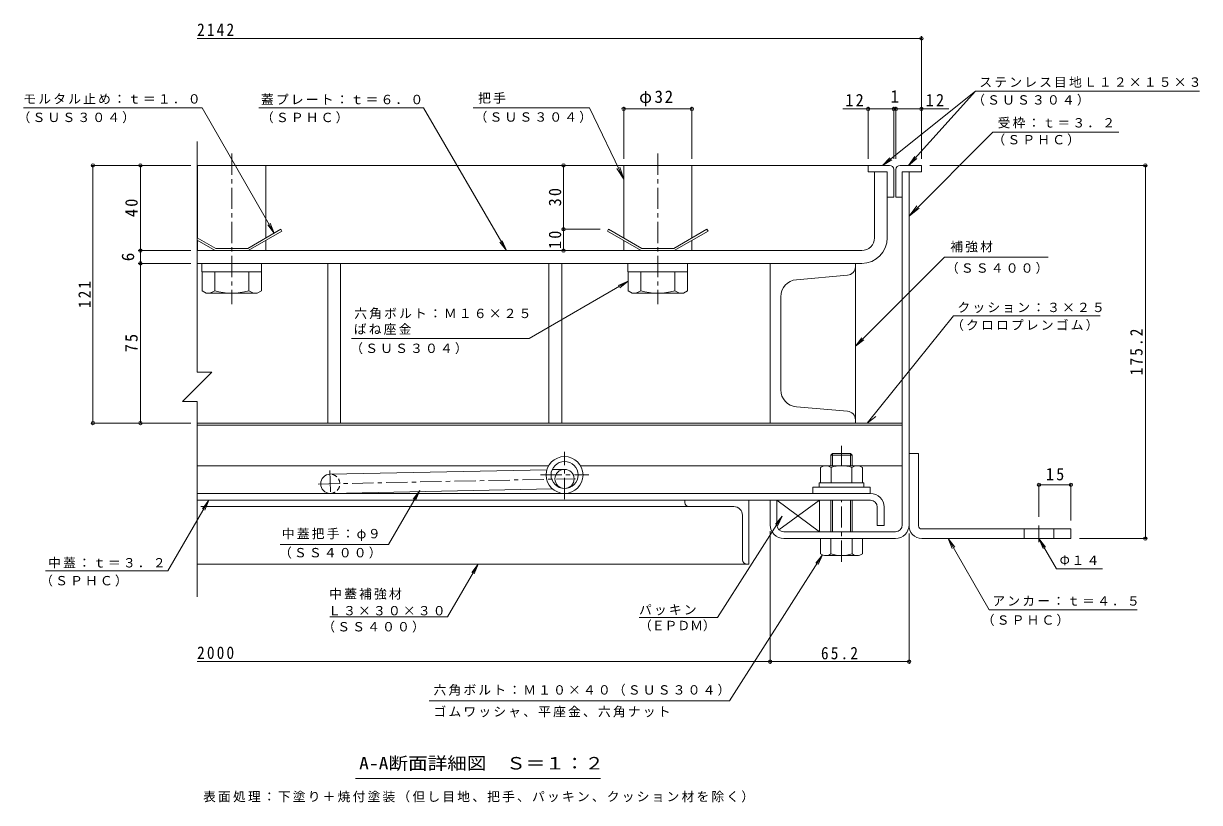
# Model space of a CAD drawing. Units: millimetres on the paper, enlarged 10 times, with parts at other scales. Extents: x -2685 to 2799, y -1962 to 1857.
# Drawn here: x 39 to 2799, y 29 to 1857 of the extents above; entities that cross this region are included whole.
import ezdxf
from ezdxf.enums import TextEntityAlignment as Align

# ---------------------------------------------------------------- set-up
doc = ezdxf.new("R2010")
doc.units = ezdxf.units.MM
doc.header["$LTSCALE"] = 10
doc.header["$PDMODE"] = 32
doc.header["$PDSIZE"] = 8
doc.linetypes.add('CHAIN1', pattern=[8, 5, -1, 1, -1])
doc.linetypes.add('DASHED1', pattern=[1.8, 1.2, -0.6])
for name, color, linetype, lineweight in [('D-1', 2, 'Continuous', 9), ('D-2', 3, 'Continuous', 9), ('D-3', 4, 'Continuous', 9), ('D-5', 7, 'Continuous', 9), ('D-6', 6, 'Continuous', 9), ('D-7', 5, 'Continuous', 5), ('D-8', 5, 'Continuous', 5), ('D-9', 134, 'Continuous', 5), ('D-A', 3, 'Continuous', 9), ('D-B', 6, 'Continuous', 9), ('D-C', 2, 'Continuous', 9), ('D-D', 4, 'Continuous', 9), ('D-E', 3, 'Continuous', 9), ('D-F', 7, 'Continuous', 9)]:
    doc.layers.add(name, color=color, linetype=linetype, lineweight=lineweight)
doc.styles.add('ＭＳ ゴシック', font='')
doc.styles.get('ＭＳ ゴシック').set_extended_font_data('MS Gothic')

msp = doc.modelspace()

# ---------------------------------------------------------------- linework, layer by layer
at = {"layer": 'D-1'}
for p, q in [((2101.81, 680.24), (2101.81, 1509.24)), ((2117.81, 1509.24), (2101.81, 1509.24)), ((2117.81, 680.24), (2117.81, 1509.24)), ((1807.81, 680.24), (1807.81, 738.24)), ((2085.81, 664.24), (1823.81, 664.24)), ((1823.81, 648.24), (1934.31, 648.24)), ((2085.81, 648.24), (1984.31, 648.24))]:
    msp.add_line(p, q, dxfattribs=at)
msp.add_lwpolyline([(1791.81, 680.24), (1791.81, 738.24), (1807.81, 738.24)], dxfattribs=at)
for centre, radius, start, end in [((1823.81, 680.24), 32, 180, 270), ((1823.81, 680.24), 16, 180, 270), ((2085.81, 680.24), 16, 270, 0), ((2085.81, 680.24), 32, 270, 0)]:
    msp.add_arc(centre, radius, start, end, dxfattribs=at)
at = {"layer": 'D-2'}
for p, q in [((2036.81, 1509.24), (2066.81, 1509.24)), ((2036.81, 1509.24), (2036.81, 1354.24)), ((2066.81, 1354.24), (2066.81, 1509.24)), ((446.81, 1324.24), (2006.81, 1324.24)), ((446.81, 1294.24), (2006.81, 1294.24))]:
    msp.add_line(p, q, dxfattribs=at)
at = {"layer": 'D-2', "linetype": 'CHAIN1'}
for p, q in [((1309.31, 740.75), (1309.31, 851.73)), ((1252.57, 797.49), (1366.05, 797.49))]:
    msp.add_line(p, q, dxfattribs=at)
at = {"layer": 'D-2'}
for radius in [43.25, 31.75]:
    msp.add_circle((1309.31, 797.49), radius, dxfattribs=at)
for radius in [30, 60]:
    msp.add_arc((2006.81, 1354.24), radius, 270, 0, dxfattribs=at)
at = {"layer": 'D-3'}
for p, q in [((2021.81, 1524.24), (446.81, 1524.24)), ((2021.81, 1524.24), (2021.81, 1509.24)), ((2071.81, 1524.24), (2021.81, 1524.24)), ((2096.81, 1524.24), (2146.81, 1524.24)), ((2146.81, 1524.24), (2146.81, 1509.24)), ((2021.81, 1509.24), (2066.81, 1509.24)), ((2066.81, 1509.24), (2066.81, 1449.24)), ((2081.81, 1514.24), (2081.81, 1449.24)), ((2086.81, 1514.24), (2086.81, 1449.24)), ((2146.81, 1509.24), (2101.81, 1509.24)), ((2101.81, 1449.24), (2101.81, 1509.24)), ((2066.81, 1449.24), (2081.81, 1449.24)), ((2101.81, 1449.24), (2086.81, 1449.24)), ((446.81, 1354.5), (490.56, 1329.24)), ((643.5, 1374.24), (565.56, 1329.24)), ((646, 1369.91), (566.9, 1324.24)), ((643.5, 1374.24), (646, 1369.91)), ((1412.62, 1374.24), (1410.12, 1369.91)), ((1410.12, 1369.91), (1489.22, 1324.24)), ((1412.62, 1374.24), (1490.56, 1329.24)), ((1643.5, 1374.24), (1565.56, 1329.24)), ((1646, 1369.91), (1566.9, 1324.24)), ((1643.5, 1374.24), (1646, 1369.91)), ((446.81, 1348.73), (489.22, 1324.24)), ((565.56, 1329.24), (490.56, 1329.24)), ((1565.56, 1329.24), (1490.56, 1329.24)), ((489.22, 1324.24), (566.9, 1324.24)), ((1489.22, 1324.24), (1566.9, 1324.24))]:
    msp.add_line(p, q, dxfattribs=at)
for centre, start, end in [((2071.81, 1514.24), 0, 90), ((2096.81, 1514.24), 90, 180)]:
    msp.add_arc(centre, 10, start, end, dxfattribs=at)
at = {"layer": 'D-5'}
for p, q in [((2273.64, 1698.29), (2055.72, 1524.24)), ((2273.64, 1698.29), (2799.49, 1698.29)), ((39.37, 1658.99), (458.3, 1658.99)), ((591.32, 1658.99), (978.51, 1658.99)), ((1172.8, 1324.24), (978.51, 1658.99)), ((1367.65, 1658.99), (1094.39, 1658.99)), ((1367.65, 1658.99), (1448.06, 1491.9)), ((2314.21, 1602.28), (2117.81, 1405.21)), ((2314.21, 1602.28), (2610.55, 1602.28)), ((1448.06, 1491.9), (1438.69, 1520.4)), ((2055.72, 1524.24), (2073.05, 1542.26)), ((2055.72, 1524.24), (2077.13, 1537.16)), ((2116.84, 1524.24), (2135.86, 1540.47)), ((1448.06, 1491.9), (1431.63, 1517.01)), ((2117.81, 1405.21), (2136.03, 1429.04)), ((2117.81, 1405.21), (2141.58, 1423.51)), ((627.9, 1365.24), (612.68, 1385.07)), ((1172.8, 1324.24), (1157.54, 1344.04)), ((1172.8, 1324.24), (1163.18, 1347.32)), ((2444.31, 1308.46), (2200.75, 1308.46)), ((1458.56, 1252.16), (1435.46, 1242.59)), ((2221.85, 1171.33), (2019.76, 919.24)), ((2221.85, 1171.33), (2566.39, 1171.33)), ((1226.03, 1117.91), (809.05, 1117.91)), ((1991.81, 1099.52), (2011.64, 1114.74)), ((2019.76, 919.24), (2034.98, 939.08)), ((2019.76, 919.24), (2039.59, 934.46)), ((969.32, 760.89), (954.06, 741.09)), ((969.32, 760.89), (959.7, 737.81)), ((378.47, 572.41), (474.71, 738.24)), ((474.71, 738.24), (459.45, 718.44)), ((474.71, 738.24), (465.09, 715.16)), ((1668.57, 463.12), (1820.3, 701.22)), ((1820.3, 701.22), (1804.22, 682.07)), ((1820.3, 701.22), (1809.73, 678.56)), ((2209.72, 648.24), (2219.29, 625.14)), ((2209.72, 648.24), (2224.94, 628.4)), ((2209.72, 648.24), (2306.13, 481.25)), ((2422.81, 648.24), (2432.38, 625.14)), ((2422.81, 648.24), (2438.03, 628.4)), ((2422.81, 648.24), (2463.92, 577.03)), ((1696.35, 267.11), (1914.76, 609.86)), ((1914.76, 609.86), (1898.69, 590.71)), ((1914.76, 609.86), (1904.19, 587.21)), ((1034.61, 464.29), (1106.55, 588.24)), ((1106.55, 588.24), (1091.28, 568.44)), ((1106.55, 588.24), (1096.93, 565.16)), ((90.74, 572.41), (378.47, 572.41)), ((2463.92, 577.03), (2571.98, 577.03)), ((2306.13, 481.25), (2653.57, 481.25)), ((758.11, 464.29), (1034.61, 464.29)), ((1484, 463.12), (1668.57, 463.12)), ((991.48, 267.11), (1696.35, 267.11)), ((1393.32, 84.9), (818.32, 84.9))]:
    msp.add_line(p, q, dxfattribs=at)
for points in [[(2273.64, 1698.29), (2116.84, 1524.24), (2131.01, 1544.84)], [(458.3, 1658.99), (627.9, 1365.24), (618.34, 1388.33)], [(2200.75, 1308.46), (1991.81, 1099.52), (2007.03, 1119.35)], [(1226.03, 1117.91), (1458.56, 1252.16), (1438.72, 1236.94)], [(641.93, 633.97), (895.66, 633.97), (969.32, 760.89)]]:
    msp.add_lwpolyline(points, dxfattribs=at)
at = {"layer": 'D-6'}
for p, q in [((2101.81, 1418.23), (2101.81, 1403.23)), ((446.81, 919.24), (2101.81, 919.24)), ((446.81, 914.24), (2101.81, 914.24)), ((1271.93, 819.24), (446.81, 819.24)), ((758.84, 799.23), (1267.87, 809.88)), ((1280.19, 810.13), (1308.84, 810.73)), ((1346.69, 819.24), (1916.81, 819.24)), ((2001.81, 819.24), (2101.81, 819.24)), ((759.78, 754.24), (1280.61, 765.13)), ((1309.31, 765.73), (1309.78, 765.74)), ((1807.81, 738.24), (1807.81, 680.24)), ((1812.33, 669.09), (1907.81, 738.24))]:
    msp.add_line(p, q, dxfattribs=at)
at = {"layer": 'D-6', "linetype": 'CHAIN1'}
for p, q in [((758.65, 808.24), (759.9, 748.36)), ((730.79, 776.14), (1334.59, 788.77))]:
    msp.add_line(p, q, dxfattribs=at)
at = {"layer": 'D-6'}
msp.add_lwpolyline([(1823.81, 664.24), (1907.81, 664.24), (1907.81, 738.24), (1807.81, 738.24), (1907.81, 664.24)], dxfattribs=at)
msp.add_circle((1309.31, 788.24), 22.5, dxfattribs=at)
msp.add_arc((759.31, 776.74), 22.5, 90, 270, dxfattribs=at)
at = {"layer": 'D-6', "linetype": 'DASHED1'}
msp.add_arc((759.31, 776.74), 22.5, 270, 90, dxfattribs=at)
at = {"layer": 'D-7', "linetype": 'CHAIN1'}
for p, q in [((1959.31, 819.24), (1959.31, 865.9)), ((1959.31, 593.85), (1959.31, 738.24))]:
    msp.add_line(p, q, dxfattribs=at)
at = {"layer": 'D-7'}
for p, q in [((1938.37, 848.24), (1934.31, 844.18)), ((1984.31, 844.18), (1934.31, 844.18)), ((1934.31, 819.24), (1934.31, 844.18)), ((1980.25, 848.24), (1938.37, 848.24)), ((1938.37, 819.24), (1938.37, 848.24)), ((1980.25, 848.24), (1984.31, 844.18)), ((1980.25, 819.24), (1980.25, 848.24)), ((1984.31, 844.18), (1984.31, 820.74)), ((1984.31, 844.18), (1984.31, 819.24)), ((1934.31, 738.24), (1934.31, 664.24)), ((1938.37, 664.24), (1938.37, 738.24)), ((1980.25, 664.24), (1980.25, 738.24)), ((1984.31, 738.24), (1984.31, 664.24)), ((2008.31, 648.24), (1910.31, 648.24)), ((1910.31, 612.71), (1910.31, 648.24)), ((1934.31, 648.24), (1934.31, 612.71)), ((1984.31, 648.24), (1984.31, 612.71)), ((2008.31, 612.71), (2008.31, 648.24)), ((1996.31, 608.24), (1922.31, 608.24))]:
    msp.add_line(p, q, dxfattribs=at)
at = {"layer": 'D-7', "color": 2, "lineweight": 9}
for p, q in [((1910.23, 815.44), (1916.81, 819.24)), ((1910.23, 815.44), (1910.23, 779.24)), ((2001.81, 819.24), (1916.81, 819.24)), ((1934.77, 815.44), (1934.77, 779.24)), ((1983.85, 815.44), (1983.85, 779.24))]:
    msp.add_line(p, q, dxfattribs=at)
at = {"layer": 'D-7', "color": 6, "lineweight": 9}
for p, q in [((1906.81, 779.24), (1906.81, 769.24)), ((1906.81, 769.24), (2011.81, 769.24))]:
    msp.add_line(p, q, dxfattribs=at)
at = {"layer": 'D-7', "color": 134}
for p, q in [((1891.81, 769.24), (1891.81, 754.24)), ((1891.81, 769.24), (2026.81, 769.24)), ((1891.81, 754.24), (2026.81, 754.24)), ((2026.81, 769.24), (2026.81, 754.24))]:
    msp.add_line(p, q, dxfattribs=at)
at = {"layer": 'D-7', "color": 2, "lineweight": 9}
msp.add_lwpolyline([(2001.81, 819.24), (2008.38, 815.44), (2008.38, 779.24), (1910.23, 779.24)], dxfattribs=at)
at = {"layer": 'D-7', "color": 6, "lineweight": 9}
msp.add_lwpolyline([(1906.81, 779.24), (2011.81, 779.24), (2011.81, 769.24)], dxfattribs=at)
at = {"layer": 'D-7', "color": 2, "lineweight": 9}
for centre, radius, start, end in [((1924.72, 790.36), 28.97, 94.38438, 120), ((1921.74, 795.04), 24.21, 57.42749, 88.18784), ((1959.31, 738.03), 81.2, 72.41188, 107.5881), ((1996.88, 795.04), 24.21, 91.81215, 122.57249), ((1993.9, 790.36), 28.97, 59.99998, 85.6156)]:
    msp.add_arc(centre, radius, start, end, dxfattribs=at)
at = {"layer": 'D-7'}
for centre, radius, start, end in [((1922.31, 626.57), 18.33, 229.1022, 310.89809), ((1959.31, 680.32), 72.08, 249.70546, 290.29454), ((1996.31, 626.57), 18.33, 229.10191, 310.8978)]:
    msp.add_arc(centre, radius, start, end, dxfattribs=at)
at = {"layer": 'D-8'}
for p, q in [((446.81, 1294.24), (1991.81, 1294.24)), ((1991.81, 1294.24), (1991.81, 919.24)), ((1991.81, 919.24), (446.81, 919.24))]:
    msp.add_line(p, q, dxfattribs=at)
at = {"layer": 'D-9'}
for p, q in [((458.56, 1274.24), (458.56, 1229.87)), ((488.06, 1229.73), (488.06, 1274.24)), ((568.06, 1229.73), (568.06, 1274.24)), ((597.56, 1274.24), (597.56, 1229.73)), ((1458.56, 1274.24), (1458.56, 1229.87)), ((1488.06, 1229.73), (1488.06, 1274.24)), ((1568.06, 1229.73), (1568.06, 1274.24)), ((1597.56, 1274.24), (1597.56, 1229.87)), ((1791.81, 1294.24), (1991.81, 1294.24)), ((1791.81, 919.24), (1791.81, 1294.24)), ((1991.81, 1286.32), (1991.81, 1294.24)), ((1973.55, 1266.39), (1853.32, 1255.88)), ((468.1, 1224.36), (458.56, 1229.87)), ((588.06, 1224.24), (468.31, 1224.24)), ((588.06, 1224.24), (597.56, 1229.73)), ((1468.1, 1224.36), (1458.56, 1229.87)), ((1588.06, 1224.24), (1468.31, 1224.24)), ((1588.06, 1224.24), (1597.56, 1229.73)), ((1816.81, 1216.03), (1816.81, 997.46)), ((1973.55, 947.09), (1853.32, 957.61)), ((1791.81, 919.24), (1991.81, 919.24)), ((1991.81, 927.17), (1991.81, 919.24))]:
    msp.add_line(p, q, dxfattribs=at)
for centre, radius, start, end in [((1971.81, 1286.32), 20, 274.99944, 0), ((1856.81, 1216.03), 40, 94.99944, 180), ((469.35, 1258.75), 34.53, 267.86055, 302.81094), ((528.06, 1372.84), 148.6, 254.38446, 285.61554), ((586.77, 1258.75), 34.53, 237.18906, 272.13945), ((1469.35, 1258.75), 34.53, 267.86055, 302.81094), ((1528.06, 1372.84), 148.6, 254.38446, 285.61554), ((1586.77, 1258.75), 34.53, 237.18906, 272.13945), ((1856.81, 997.46), 40, 180, 264.99997), ((1971.81, 927.17), 20, 0, 84.99997)]:
    msp.add_arc(centre, radius, start, end, dxfattribs=at)
at = {"layer": 'D-A'}
for p, q in [((2027.31, 754.24), (446.81, 754.24)), ((446.81, 738.24), (2027.31, 738.24)), ((2043.31, 722.24), (2043.31, 679.24)), ((2059.31, 722.24), (2059.31, 679.24)), ((2043.31, 679.24), (2059.31, 679.24))]:
    msp.add_line(p, q, dxfattribs=at)
for radius in [32, 16]:
    msp.add_arc((2027.31, 722.24), radius, 0, 90, dxfattribs=at)
at = {"layer": 'D-B'}
for p, q in [((1591.81, 738.24), (455.18, 738.24)), ((1601.81, 723.24), (455.18, 723.24)), ((1591.81, 738.24), (1741.81, 738.24)), ((1591.81, 733.24), (1591.81, 738.24)), ((1601.81, 723.24), (1706.81, 723.24)), ((1741.81, 738.24), (1741.81, 588.24)), ((1726.81, 598.24), (1726.81, 703.24)), ((1736.81, 588.24), (446.81, 588.24)), ((1736.81, 588.24), (1741.81, 588.24))]:
    msp.add_line(p, q, dxfattribs=at)
for centre, radius, start, end in [((1601.81, 733.24), 10, 180, 270), ((1706.81, 703.24), 20, 0, 90), ((1736.81, 598.24), 10, 180, 270)]:
    msp.add_arc(centre, radius, start, end, dxfattribs=at)
at = {"layer": 'D-C', "linetype": 'CHAIN1'}
for p, q in [((528.06, 1551.92), (528.06, 1198.61)), ((1528.06, 1551.92), (1528.06, 1198.61))]:
    msp.add_line(p, q, dxfattribs=at)
at = {"layer": 'D-C'}
for p, q in [((448.06, 1524.24), (608.06, 1524.24)), ((448.06, 1353.78), (448.06, 1524.24)), ((608.06, 1353.78), (608.06, 1524.24)), ((1448.06, 1524.24), (1608.06, 1524.24)), ((1448.06, 1353.78), (1448.06, 1524.24)), ((1608.06, 1353.78), (1608.06, 1524.24)), ((448.06, 1324.24), (448.06, 1348.01)), ((608.06, 1324.24), (608.06, 1348.01)), ((1448.06, 1324.24), (1448.06, 1348.01)), ((1608.06, 1324.24), (1608.06, 1348.01)), ((608.06, 1324.24), (448.06, 1324.24)), ((1608.06, 1324.24), (1448.06, 1324.24))]:
    msp.add_line(p, q, dxfattribs=at)
at = {"layer": 'D-C', "color": 134, "lineweight": 5}
for p, q in [((458.06, 1294.24), (598.06, 1294.24)), ((598.06, 1294.24), (598.06, 1274.24)), ((1458.06, 1294.24), (1598.06, 1294.24)), ((1598.06, 1294.24), (1598.06, 1274.24))]:
    msp.add_line(p, q, dxfattribs=at)
for points in [[(458.06, 1294.24), (458.06, 1274.24), (598.06, 1274.24)], [(1458.06, 1294.24), (1458.06, 1274.24), (1598.06, 1274.24)]]:
    msp.add_lwpolyline(points, dxfattribs=at)
at = {"layer": 'D-D'}
for p, q in [((753.48, 1294.24), (446.81, 1294.24)), ((753.48, 919.24), (753.48, 1294.24)), ((446.81, 919.24), (753.48, 919.24))]:
    msp.add_line(p, q, dxfattribs=at)
for points in [[(783.48, 1294.24), (1272.64, 1294.24), (1272.64, 919.24), (783.48, 919.24)], [(1302.64, 919.24), (1791.81, 919.24), (1791.81, 1294.24), (1302.64, 1294.24)]]:
    msp.add_lwpolyline(points, close=True, dxfattribs=at)
at = {"layer": 'D-E', "color": 2}
for p, q in [((753.48, 1294.24), (783.48, 1294.24)), ((753.48, 919.24), (753.48, 1294.24)), ((783.48, 1294.24), (783.48, 919.24)), ((783.48, 919.24), (753.48, 919.24))]:
    msp.add_line(p, q, dxfattribs=at)
at = {"layer": 'D-E'}
for p, q in [((2117.81, 848.24), (2117.81, 680.24)), ((2117.81, 848.24), (2140.31, 848.24)), ((2140.31, 678.24), (2140.31, 848.24)), ((2147.81, 670.74), (2497.81, 670.74)), ((2387.81, 648.24), (2387.81, 670.74)), ((2457.81, 648.24), (2457.81, 670.74)), ((2497.81, 670.74), (2497.81, 648.24)), ((2497.81, 648.24), (2147.81, 648.24))]:
    msp.add_line(p, q, dxfattribs=at)
at = {"layer": 'D-E', "linetype": 'CHAIN1'}
msp.add_line((2422.81, 639.5), (2422.81, 678.95), dxfattribs=at)
at = {"layer": 'D-E', "color": 2}
msp.add_lwpolyline([(1302.64, 919.24), (1272.64, 919.24), (1272.64, 1294.24), (1302.64, 1294.24)], close=True, dxfattribs=at)
at = {"layer": 'D-E'}
for radius, start in [(30, 176.17647), (7.5, 180.00027)]:
    msp.add_arc((2147.81, 678.24), radius, start, 270, dxfattribs=at)
at = {"layer": 'D-F'}
for p, q in [((2146.81, 1822.22), (446.81, 1822.22)), ((2146.81, 1539.24), (2146.81, 1827.22)), ((1448.06, 1539.24), (1448.06, 1661.86)), ((1448.06, 1656.86), (1608.06, 1656.86)), ((1608.06, 1539.24), (1608.06, 1661.86)), ((1962.24, 1656.86), (2081.81, 1656.86)), ((2021.81, 1539.24), (2021.81, 1661.86)), ((2081.81, 1539.24), (2081.81, 1661.86)), ((2081.81, 1656.86), (2086.81, 1656.86)), ((2086.81, 1539.24), (2086.81, 1661.86)), ((2086.81, 1656.86), (2211.16, 1656.86)), ((446.81, 1580), (446.81, 1038.48)), ((431.81, 1524.24), (199.26, 1524.24)), ((202.26, 919.24), (202.26, 1524.24)), ((313.7, 1324.24), (313.7, 1524.24)), ((1306.73, 1374.24), (1306.73, 1524.24)), ((2675.44, 1524.24), (2166.81, 1524.24)), ((2672.44, 648.24), (2672.44, 1524.24)), ((1303.73, 1374.24), (1392.62, 1374.24)), ((1306.73, 1324.24), (1306.73, 1374.24)), ((431.81, 1324.24), (308.7, 1324.24)), ((313.7, 1294.24), (313.7, 1324.24)), ((431.81, 1294.24), (308.7, 1294.24)), ((313.7, 919.24), (313.7, 1294.24)), ((446.81, 969.66), (412.4, 969.66)), ((446.81, 969.66), (446.81, 511.7)), ((199.26, 919.24), (431.81, 919.24)), ((2422.81, 777.49), (2422.81, 698.95)), ((2422.81, 774.49), (2497.81, 774.49)), ((2497.81, 777.49), (2497.81, 690.74)), ((1791.8, 665.24), (1791.8, 354.34)), ((2117.81, 356.34), (2117.81, 660.24)), ((2675.44, 648.24), (2517.81, 648.24)), ((1791.8, 359.34), (446.81, 359.34)), ((1791.8, 359.34), (2117.81, 359.34))]:
    msp.add_line(p, q, dxfattribs=at)
msp.add_lwpolyline([(446.81, 1038.48), (481.22, 1038.48), (412.4, 969.66)], dxfattribs=at)
for p in [(2146.81, 1822.22), (1448.06, 1656.86), (1608.06, 1656.86), (2021.81, 1656.86), (2081.81, 1656.86), (2086.81, 1656.86), (2146.81, 1656.86), (202.26, 1524.24), (313.7, 1524.24), (1306.73, 1524.24), (2672.44, 1524.24), (1306.73, 1374.24), (313.7, 1324.24), (1306.73, 1324.24), (313.7, 1294.24), (202.26, 919.24), (313.7, 919.24), (2422.81, 774.49), (2497.81, 774.49), (2672.44, 648.24), (1791.8, 359.34), (2117.81, 359.34)]:
    msp.add_point(p, dxfattribs=at)

# ---------------------------------------------------------------- texts
at = {"layer": 'D-5', "style": 'ＭＳ ゴシック'}
msp.add_text('（ＥＰＤＭ）', height=21.99, dxfattribs=at).set_placement((1484, 426.55), align=Align.BOTTOM_LEFT)
at = {"layer": 'D-5', "color": 2, "style": 'ＭＳ ゴシック', "width": 1.15}
msp.add_text('A-A断面詳細図\u3000Ｓ＝１：２', height=29.33, dxfattribs=at).set_placement((827.07, 97.4), align=Align.BOTTOM_LEFT)
at = {"layer": 'D-5', "char_height": 21.99, "attachment_point": 7, "style": 'ＭＳ ゴシック'}
for s, insert in [('\\T1.17;ステンレス目地Ｌ１２×１５×３', (2282.84, 1706.46)), ('\\T1.17;モルタル止め：ｔ＝１．０', (38.97, 1668)), ('\\T1.17;蓋プレート：ｔ＝６．０', (596.65, 1666.54)), ('\\T1.17;把手', (1106.49, 1668.83)), ('\\T1.17;（ＳＵＳ３０４）', (2266, 1664.02)), ('\\T1.17;（ＳＵＳ３０４）', (25.41, 1623.09)), ('\\T1.17;（ＳＰＨＣ）', (596.65, 1622.87)), ('\\T1.17;（ＳＵＳ３０４）', (1098.08, 1623.93)), ('\\T1.17;受枠：ｔ＝３．２', (2325.71, 1610.84)), ('\\T1.17;（ＳＰＨＣ）', (2313.54, 1570.69)), ('\\T1.17;補強材', (2214.51, 1319.94)), ('\\T1.17;（ＳＳ４００）', (2204.31, 1269.41)), ('\\T1.17;六角ボルト：Ｍ１６×２５', (815.58, 1163.26)), ('\\T1.17;クッション：３×２５', (2231.4, 1177.66)), ('\\T1.17;（クロロプレンゴム）', (2216.58, 1135.56)), ('\\T1.17;ばね座金', (814.53, 1126.54)), ('\\T1.17;（ＳＵＳ３０４）', (806.27, 1080.98)), ('\\T1.17;中蓋把手：φ９', (645.65, 642.86)), ('\\T1.17;（ＳＳ４００）', (639, 601.32)), ('\\T1.17;Φ１４', (2471.23, 585.55)), ('\\T1.17;中蓋：ｔ＝３．２', (97.18, 578.11)), ('\\T1.17;（ＳＰＨＣ）', (78.5, 535.55)), ('\\T1.17;中蓋補強材', (756.82, 504.79)), ('\\T1.17;アンカー：ｔ＝４．５', (2313.44, 489.77)), ('\\T1.17;Ｌ３×３０×３０', (754.47, 467.6)), ('\\T1.17;パッキン', (1484, 467.94)), ('\\T1.17;（ＳＰＨＣ）', (2288.46, 443.17)), ('\\T1.17;（ＳＳ４００）', (740.63, 427.46)), ('\\T1.17;六角ボルト：Ｍ１０×４０（ＳＵＳ３０４）', (1001.62, 279.13)), ('\\T1.17;ゴムワッシャ、平座金、六角ナット', (1001.62, 228.3)), ('\\T1.17;表面処理：下塗り＋焼付塗装（但し目地、把手、パッキン、クッション材を除く）', (460.82, 28.77))]:
    msp.add_mtext(s, dxfattribs=dict(at, insert=insert))
at = {"layer": 'D-F', "color": 2, "style": 'ＭＳ ゴシック'}
msp.add_text('1', height=29.33, dxfattribs=at).set_placement((2074.31, 1662.86), align=Align.BOTTOM_LEFT)
msp.add_text('6', height=29.33, rotation=90, dxfattribs=at).set_placement((307.7, 1299.24), align=Align.BOTTOM_LEFT)
at = {"layer": 'D-F', "color": 2, "char_height": 29.33, "attachment_point": 7, "style": 'ＭＳ ゴシック'}
for s, insert in [('\\T1.28;\\W0.9;2142', (446.81, 1828.22)), ('\\T1.19;φ32', (1484.31, 1662.86)), ('\\T1.27;\\W0.95;12', (1968.35, 1662.86)), ('\\T1.27;\\W0.95;12', (2157.09, 1662.86)), ('\\T1.27;\\W0.95;15', (2439.06, 784.49)), ('\\T1.28;\\W0.9;2000', (446.81, 365.34)), ('\\T1.28;\\W0.9;65.2', (1911.06, 364.34))]:
    msp.add_mtext(s, dxfattribs=dict(at, insert=insert))
at = {"layer": 'D-F', "color": 2, "char_height": 29.33, "attachment_point": 7, "rotation": 90, "style": 'ＭＳ ゴシック'}
for s, insert in [('\\T1.27;\\W0.95;30', (1301.73, 1427.99)), ('\\T1.27;\\W0.95;40', (307.7, 1402.99)), ('\\T1.27;\\W0.95;10', (1301.73, 1327.99)), ('\\T1.27;\\W0.9;121', (197.26, 1189.24)), ('\\T1.28;\\W0.9;175.2', (2666.44, 1031.24)), ('\\T1.27;\\W0.95;75', (307.7, 1085.49))]:
    msp.add_mtext(s, dxfattribs=dict(at, insert=insert))

doc.saveas('drawing.dxf')
